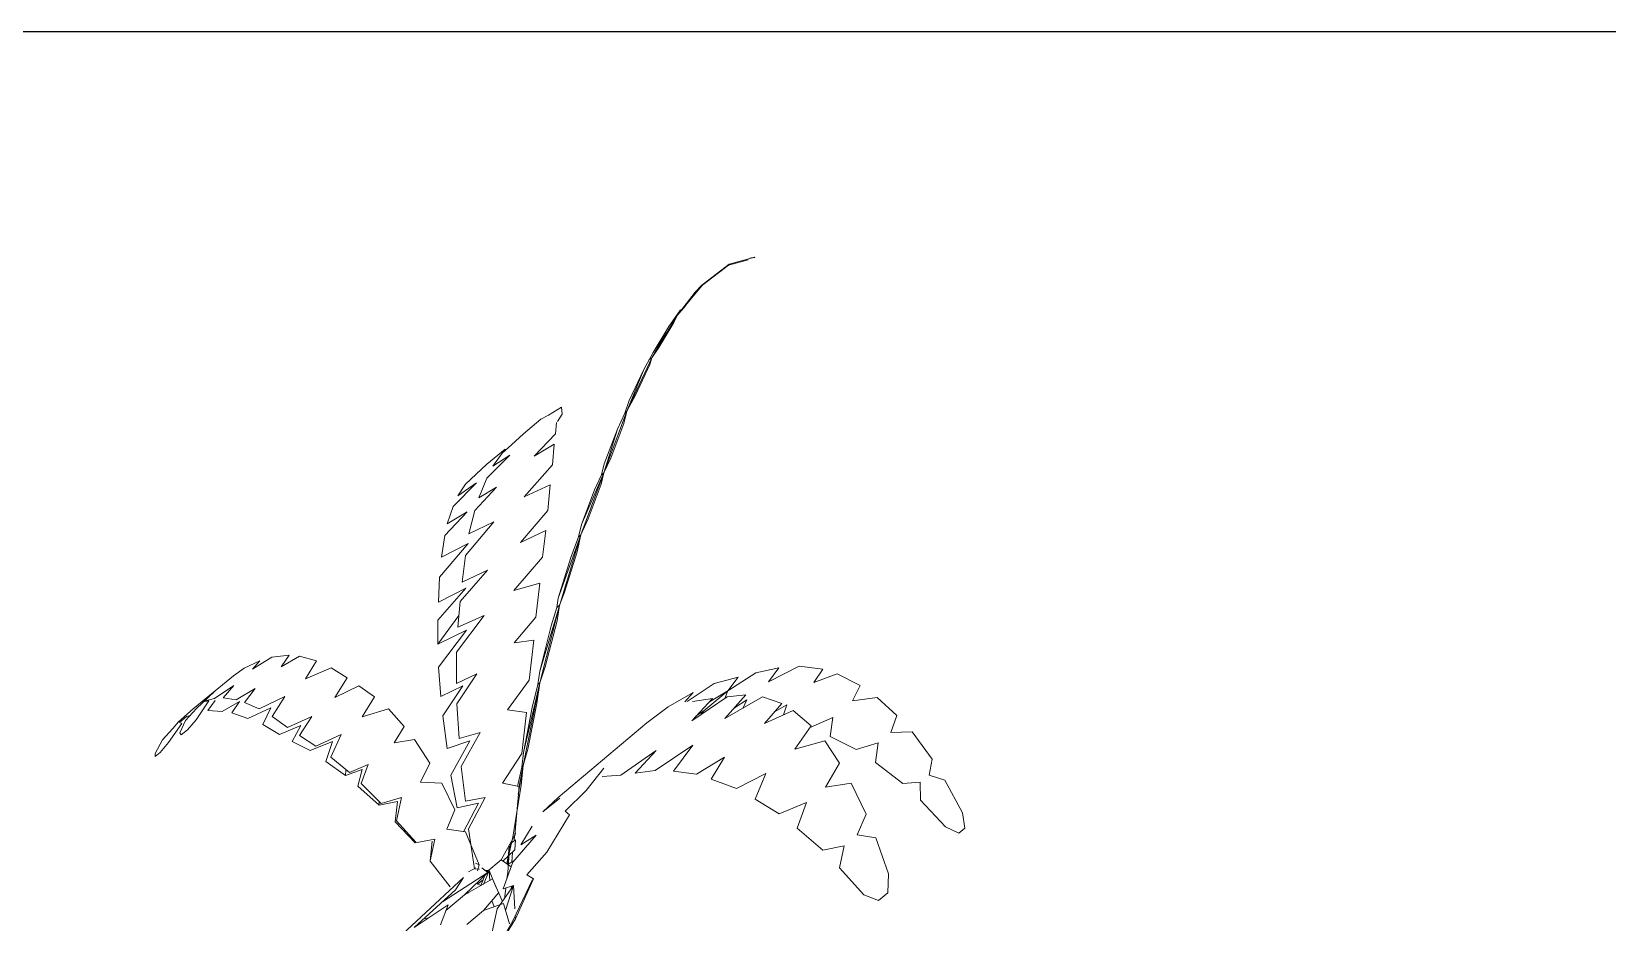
# Model space of a CAD drawing. Header units: inches. Extents: x 4 to 844, y 19 to 530.
# Drawn here: x 406.1 to 418.42, y 275.48 to 282.44 of the extents above; entities that cross this region are included whole.
import ezdxf

# ---------------------------------------------------------------- set-up
doc = ezdxf.new("R2010")
doc.units = ezdxf.units.IN
doc.header["$MEASUREMENT"] = 0
doc.layers.add('HH9B', color=103, linetype='Continuous')

msp = doc.modelspace()

# ---------------------------------------------------------------- linework, layer by layer
at = {"color": 240, "true_color": 0xed1f24}
msp.add_line((396.64954, 282.43805), (551.68661, 282.43805), dxfattribs=at)
at = {"layer": 'HH9B', "lineweight": 0}
for p, q in [((411.3378, 280.45549), (411.49952, 280.57691)), ((411.54573, 280.61216), (411.3455, 280.45941)), ((411.34807, 280.46333), (411.55087, 280.61999)), ((411.55087, 280.61999), (411.52263, 280.59649)), ((411.69975, 280.65524), (411.54573, 280.61216)), ((411.54573, 280.61216), (411.55087, 280.61999)), ((411.55087, 280.61999), (411.7511, 280.67483)), ((411.7511, 280.67483), (411.71259, 280.66699)), ((411.7511, 280.67483), (411.74596, 280.67091)), ((411.74596, 280.67091), (411.7511, 280.67483)), ((411.14527, 280.22049), (411.34807, 280.46333)), ((411.3378, 280.45549), (411.28646, 280.40066)), ((411.28646, 280.40066), (411.14527, 280.22049)), ((411.14527, 280.22049), (410.94761, 279.88757)), ((411.07853, 280.13432), (411.17094, 280.26358)), ((411.1196, 280.16566), (411.14527, 280.22049)), ((411.14527, 280.22049), (411.12987, 280.20483)), ((411.14527, 280.22049), (411.20945, 280.29491)), ((410.94761, 279.88757), (411.07853, 280.13432)), ((410.95787, 279.93066), (411.07853, 280.13432)), ((411.00151, 279.96982), (411.1196, 280.16566)), ((411.00151, 279.96982), (410.94761, 279.88757)), ((410.75251, 279.47241), (410.94761, 279.88757)), ((410.9322, 279.83666), (410.81925, 279.59774)), ((410.88343, 279.79749), (410.95787, 279.93066)), ((410.94761, 279.88757), (410.9245, 279.87191)), ((410.94761, 279.88757), (410.9322, 279.83666)), ((410.75251, 279.47241), (410.88343, 279.79749)), ((410.77048, 279.55466), (410.88343, 279.79749)), ((410.81925, 279.59774), (410.75251, 279.47241)), ((410.24166, 279.50374), (410.13898, 279.44107)), ((410.2468, 279.44891), (410.24166, 279.50374)), ((410.39055, 278.50499), (410.75251, 279.47241)), ((410.67806, 279.33141), (410.73454, 279.45674)), ((410.75251, 279.47241), (410.72684, 279.37449)), ((410.77048, 279.55466), (410.73454, 279.45674)), ((410.73454, 279.45674), (410.75251, 279.47241)), ((410.07994, 279.40974), (409.94388, 279.29616)), ((410.07994, 279.40974), (410.13898, 279.44107)), ((410.20059, 279.38232), (410.19289, 279.29616)), ((410.2468, 279.44891), (410.20829, 279.39016)), ((410.57281, 278.99066), (410.67806, 279.33141)), ((410.67806, 279.33141), (410.57538, 279.06116)), ((410.72684, 279.37449), (410.62672, 279.10424)), ((409.77702, 279.14341), (409.8489, 279.20999)), ((409.8489, 279.20999), (409.94388, 279.29616)), ((410.19289, 279.29616), (410.02603, 279.11991)), ((410.02603, 279.11991), (410.18262, 279.21391)), ((410.16979, 279.05332), (410.18262, 279.21391)), ((409.80013, 279.17474), (409.65637, 279.05724)), ((409.65637, 278.94757), (409.83607, 279.12774)), ((409.70515, 279.04157), (409.77702, 279.14341)), ((409.83607, 279.12774), (409.70515, 279.04157)), ((409.79756, 279.16299), (409.80013, 279.17474)), ((410.62672, 279.10424), (410.57281, 278.99066)), ((409.65637, 279.05724), (409.48951, 278.90057)), ((409.94902, 278.80266), (410.16979, 279.05332)), ((410.57281, 278.99066), (410.39825, 278.58724)), ((410.49837, 278.85749), (410.55228, 278.97499)), ((410.57281, 278.99066), (410.54971, 278.90057)), ((410.57538, 279.06116), (410.55228, 278.97499)), ((410.55228, 278.97499), (410.57281, 278.99066)), ((409.39453, 278.72824), (409.57679, 278.91232)), ((409.57679, 278.91232), (409.43047, 278.81049)), ((409.48951, 278.90057), (409.43047, 278.81049)), ((409.73338, 278.87707), (409.56396, 278.69691)), ((409.59476, 278.79482), (409.65637, 278.94757)), ((409.73338, 278.87707), (409.59476, 278.79482)), ((410.15182, 278.89666), (409.94902, 278.80266)), ((410.15182, 278.89666), (410.13385, 278.69691)), ((410.39825, 278.58724), (410.49837, 278.85749)), ((410.54971, 278.90057), (410.4496, 278.63032)), ((409.34833, 278.59116), (409.39453, 278.72824)), ((409.32779, 278.50107), (409.50235, 278.68516)), ((409.50235, 278.68516), (409.34833, 278.59116)), ((409.48951, 278.34441), (409.71285, 278.60682)), ((409.51775, 278.51282), (409.56396, 278.69691)), ((409.71285, 278.60682), (409.51775, 278.51282)), ((410.13385, 278.69691), (409.92078, 278.44624)), ((410.4496, 278.63032), (410.39055, 278.50499)), ((409.30212, 278.33266), (409.32779, 278.50107)), ((409.92078, 278.44624), (410.11844, 278.54024)), ((410.07224, 277.43965), (410.39055, 278.50499)), ((410.09277, 278.33266), (410.11844, 278.54024)), ((410.39055, 278.50499), (410.21599, 278.01149)), ((410.31354, 278.32874), (410.37258, 278.48932)), ((410.39055, 278.50499), (410.36232, 278.37182)), ((410.37258, 278.48932), (410.39825, 278.58724)), ((410.39055, 278.50499), (410.37258, 278.48932)), ((409.28672, 278.17599), (409.51262, 278.43841)), ((409.51262, 278.43841), (409.30212, 278.33266)), ((409.46384, 278.13682), (409.48951, 278.34441)), ((410.36232, 278.37182), (410.2622, 278.05066)), ((409.66151, 278.23082), (409.44844, 277.98407)), ((409.46384, 278.13682), (409.66151, 278.23082)), ((409.86944, 278.07024), (410.09277, 278.33266)), ((410.21599, 278.01149), (410.31354, 278.32874)), ((409.28672, 278.17599), (409.27901, 277.98016)), ((409.86944, 278.07024), (410.07224, 278.12899)), ((410.07224, 278.12899), (410.03887, 277.86266)), ((409.27388, 277.83916), (409.49208, 278.08982)), ((409.27901, 277.98016), (409.49208, 278.08982)), ((409.44844, 277.98407), (409.43047, 277.78432)), ((410.21599, 278.01149), (410.20316, 277.93707)), ((410.2622, 278.05066), (410.22626, 277.95666)), ((409.43817, 277.87441), (409.27388, 277.65115)), ((409.4202, 277.58849), (409.63584, 277.87441)), ((409.43047, 277.78432), (409.63584, 277.87441)), ((409.87201, 277.6629), (410.03887, 277.86266)), ((410.22626, 277.95666), (410.07224, 277.34957)), ((410.20316, 277.93707), (410.15952, 277.79607)), ((410.20316, 277.93707), (410.22626, 277.95666)), ((410.20572, 277.83524), (410.22626, 277.95666)), ((409.27388, 277.65115), (409.27388, 277.83916)), ((409.49722, 277.76082), (409.27388, 277.65115)), ((409.27901, 277.47099), (409.49722, 277.76082)), ((410.15952, 277.79607), (410.07224, 277.43965)), ((410.11331, 277.4749), (410.20572, 277.83524)), ((410.02346, 277.68249), (409.87201, 277.6629)), ((409.98752, 277.36915), (410.02346, 277.68249)), ((407.88253, 277.5219), (407.76188, 277.46315)), ((407.97751, 277.54932), (407.82606, 277.45532)), ((407.82606, 277.45532), (407.88253, 277.5219)), ((408.11357, 277.56499), (407.97751, 277.54932)), ((408.04939, 277.4749), (408.11357, 277.56499)), ((408.19315, 277.55715), (408.04939, 277.4749)), ((408.32663, 277.5219), (408.19315, 277.55715)), ((408.23935, 277.3809), (408.32663, 277.5219)), ((409.4202, 277.34565), (409.4202, 277.58849)), ((407.67717, 277.4044), (407.36142, 277.1459)), ((407.76188, 277.46315), (407.67717, 277.4044)), ((408.23935, 277.3809), (408.43959, 277.46707)), ((408.43959, 277.46707), (408.56537, 277.38874)), ((408.47039, 277.23599), (408.56537, 277.38874)), ((409.29698, 277.24382), (409.27901, 277.47099)), ((409.4202, 277.34565), (409.57936, 277.42007)), ((409.57936, 277.42007), (409.42277, 277.18507)), ((409.98752, 277.36915), (409.8181, 277.13807)), ((410.05683, 277.33782), (410.07224, 277.43965)), ((410.07224, 277.34957), (410.11331, 277.4749)), ((411.62018, 277.39265), (411.43278, 277.34565)), ((411.5406, 277.2869), (411.7588, 277.4279)), ((411.5406, 277.2869), (411.62018, 277.39265)), ((411.93849, 277.46707), (411.7588, 277.4279)), ((412.09765, 277.47882), (411.85891, 277.3574)), ((411.93849, 277.46707), (411.85891, 277.3574)), ((412.28248, 277.45532), (412.09765, 277.47882)), ((412.21317, 277.35349), (412.28248, 277.45532)), ((412.39543, 277.42007), (412.21317, 277.35349)), ((412.57512, 277.32999), (412.39543, 277.42007)), ((407.38709, 277.14982), (407.52828, 277.28299)), ((407.52828, 277.22815), (407.67973, 277.32999)), ((407.67973, 277.32999), (407.59759, 277.23207)), ((407.84659, 277.30649), (407.6977, 277.2164)), ((407.76445, 277.19682), (407.84659, 277.30649)), ((407.8774, 277.1459), (408.07763, 277.24382)), ((408.07763, 277.24382), (407.98008, 277.08715)), ((408.65779, 277.32607), (408.47039, 277.23599)), ((408.65779, 277.32607), (408.77844, 277.2399)), ((408.77844, 277.2399), (408.68346, 277.08324)), ((409.46898, 277.32607), (409.29698, 277.24382)), ((409.31239, 277.09107), (409.46898, 277.32607)), ((410.07224, 277.34957), (409.94132, 276.70332)), ((409.94388, 276.80515), (410.07224, 277.34957)), ((410.01063, 277.15765), (410.05683, 277.33782)), ((410.07224, 277.34957), (410.04913, 277.18899)), ((410.07224, 277.34957), (410.05683, 277.33782)), ((411.07339, 277.16157), (411.26849, 277.27515)), ((411.26849, 277.27515), (411.20431, 277.20074)), ((411.43278, 277.34565), (411.22238, 277.20506)), ((411.53546, 277.2399), (411.25822, 277.0519)), ((411.5406, 277.2869), (411.3532, 277.13024)), ((411.39684, 277.20074), (411.5406, 277.2869)), ((411.51749, 277.22815), (411.5406, 277.2869)), ((411.68179, 277.25557), (411.51749, 277.07149)), ((411.51749, 277.07149), (411.81271, 277.2399)), ((411.68179, 277.25557), (411.53546, 277.2399)), ((411.81271, 277.2399), (411.9616, 277.18899)), ((412.51608, 277.20857), (412.57512, 277.32999)), ((412.70861, 277.23599), (412.51608, 277.20857)), ((412.86263, 277.09499), (412.70861, 277.23599)), ((407.36142, 277.1459), (407.24847, 277.04407)), ((407.30238, 277.05582), (407.38709, 277.14982)), ((407.48464, 277.20857), (407.38452, 277.05974)), ((407.46153, 277.22424), (407.43843, 277.20857)), ((407.48464, 277.20857), (407.45383, 277.20465)), ((407.52828, 277.22815), (407.45897, 277.20857)), ((407.53341, 277.21249), (407.47694, 277.13415)), ((407.47694, 277.13415), (407.58989, 277.12632)), ((407.58989, 277.12632), (407.72337, 277.20465)), ((407.6977, 277.2164), (407.59759, 277.23207)), ((407.72337, 277.20465), (407.66433, 277.11457)), ((407.79012, 277.07149), (407.66433, 277.11457)), ((407.8774, 277.1459), (407.76445, 277.19682)), ((407.79012, 277.07149), (407.96981, 277.15374)), ((407.96981, 277.15374), (407.90564, 277.02449)), ((408.68346, 277.08324), (408.88882, 277.1459)), ((408.88882, 277.1459), (409.01204, 277.00882)), ((409.44074, 276.91482), (409.42277, 277.18507)), ((409.8181, 277.13807), (409.96699, 277.11849)), ((409.93105, 276.79732), (409.96699, 277.11849)), ((409.94388, 276.80515), (410.01063, 277.15765)), ((410.04913, 277.18899), (409.97726, 276.83257)), ((410.90653, 277.03624), (411.07339, 277.16157)), ((411.25822, 277.0519), (411.41994, 277.22815)), ((411.41994, 277.22815), (411.26335, 277.20465)), ((411.3532, 277.13024), (411.29416, 277.09107)), ((411.3301, 277.0989), (411.3532, 277.13024)), ((411.59194, 277.15374), (411.68949, 277.2164)), ((411.68949, 277.2164), (411.65868, 277.14982)), ((411.9616, 277.18899), (411.82811, 277.03232)), ((411.82811, 277.03232), (412.05144, 277.13415)), ((411.90512, 277.1224), (412.00267, 277.17724)), ((412.00267, 277.17724), (411.97443, 277.0989)), ((412.05144, 277.13415), (412.19263, 277.01274)), ((407.12268, 276.90307), (407.20226, 276.99315)), ((407.16889, 276.88349), (407.27414, 277.03232)), ((407.24847, 277.04407), (407.20226, 276.99315)), ((407.25617, 277.04015), (407.31008, 277.08715)), ((407.27414, 277.03232), (407.25617, 277.04015)), ((407.25874, 276.9579), (407.30238, 277.05582)), ((407.31008, 277.08715), (407.33832, 277.09499)), ((407.38452, 277.05974), (407.31778, 276.9814)), ((407.90564, 277.02449), (408.03656, 276.94615)), ((407.98008, 277.08715), (408.10073, 277.00099)), ((408.03656, 276.94615), (408.20342, 277.01665)), ((408.10073, 277.00099), (408.2907, 277.08715)), ((408.20342, 277.01665), (408.13667, 276.89132)), ((408.2907, 277.08715), (408.19315, 276.93832)), ((408.93246, 276.87957), (409.01204, 277.00882)), ((409.34833, 276.83649), (409.31239, 277.09107)), ((410.21343, 276.45265), (410.90653, 277.03624)), ((412.06428, 276.83257), (412.19263, 277.01274)), ((412.18493, 277.00099), (412.36206, 277.07932)), ((412.34152, 276.93049), (412.36206, 277.07932)), ((412.81386, 276.96182), (412.86263, 277.09499)), ((407.06621, 276.79732), (407.12268, 276.90307)), ((407.10471, 276.80515), (407.16889, 276.88349)), ((407.25874, 276.9579), (407.269, 276.94224)), ((407.269, 276.94224), (407.31778, 276.9814)), ((408.13667, 276.89132), (408.27529, 276.82082)), ((408.19315, 276.93832), (408.3215, 276.85607)), ((408.27529, 276.82082), (408.45242, 276.89132)), ((408.3215, 276.85607), (408.51916, 276.94615)), ((408.45242, 276.89132), (408.39851, 276.73465)), ((408.43702, 276.7699), (408.51916, 276.94615)), ((409.09162, 276.90699), (408.93246, 276.87957)), ((409.21227, 276.7229), (409.09162, 276.90699)), ((409.52545, 276.89524), (409.34833, 276.83649)), ((409.37656, 276.6289), (409.52545, 276.89524)), ((409.44074, 276.91482), (409.60503, 276.96182)), ((409.60503, 276.96182), (409.45614, 276.69549)), ((412.29788, 276.89524), (412.06428, 276.83257)), ((412.4134, 276.7229), (412.29788, 276.89524)), ((412.54432, 276.82865), (412.34152, 276.93049)), ((412.71631, 276.87957), (412.54432, 276.82865)), ((412.71631, 276.87957), (412.69578, 276.72682)), ((412.98072, 276.96574), (412.81386, 276.96182)), ((413.13731, 276.75424), (412.98072, 276.96574)), ((407.06621, 276.77382), (407.10471, 276.80515)), ((407.06621, 276.79732), (407.06621, 276.77382)), ((408.58334, 276.64849), (408.43702, 276.7699)), ((409.93105, 276.79732), (409.77959, 276.56624)), ((409.94388, 276.80515), (409.93105, 276.69157)), ((409.94132, 276.70332), (409.97726, 276.83257)), ((410.70373, 276.6289), (410.98098, 276.82082)), ((410.81669, 276.64457), (410.98098, 276.82082)), ((411.26592, 276.8639), (410.97328, 276.66415)), ((411.26592, 276.8639), (411.11703, 276.66024)), ((411.29673, 276.63674), (411.51493, 276.7699)), ((411.51493, 276.7699), (411.40968, 276.59757)), ((413.11421, 276.6289), (413.13731, 276.75424)), ((408.39851, 276.73465), (408.55254, 276.62499)), ((408.55254, 276.62499), (408.68346, 276.67199)), ((408.5551, 276.66807), (408.55254, 276.62499)), ((408.72966, 276.71115), (408.58334, 276.64849)), ((408.65008, 276.54274), (408.68346, 276.67199)), ((408.67576, 276.56232), (408.72966, 276.71115)), ((409.13783, 276.57407), (409.21227, 276.7229)), ((409.42534, 276.37432), (409.37656, 276.6289)), ((409.45614, 276.69549), (409.48951, 276.42524)), ((409.93105, 276.69157), (409.89768, 276.53882)), ((409.90281, 276.47615), (409.94132, 276.70332)), ((409.94132, 276.70332), (409.90795, 276.52707)), ((409.92591, 276.55057), (409.94132, 276.70332)), ((409.93105, 276.69157), (409.94132, 276.70332)), ((410.43419, 276.50749), (410.57281, 276.68374)), ((410.55741, 276.61715), (410.70373, 276.6289)), ((410.97328, 276.66415), (410.81669, 276.64457)), ((411.11703, 276.66024), (411.29673, 276.63674)), ((411.60734, 276.52315), (411.83838, 276.64065)), ((411.75366, 276.4409), (411.83838, 276.64065)), ((412.30301, 276.5349), (412.4134, 276.7229)), ((412.69578, 276.72682), (412.90884, 276.56232)), ((413.23743, 276.58974), (413.11421, 276.6289)), ((408.81694, 276.3939), (408.65008, 276.54274)), ((408.83235, 276.40565), (408.67576, 276.56232)), ((409.13783, 276.57407), (409.30469, 276.56624)), ((409.30469, 276.56624), (409.40737, 276.35865)), ((409.77959, 276.56624), (409.91051, 276.53882)), ((409.92591, 276.55057), (409.85917, 276.14324)), ((409.91051, 276.53882), (409.87714, 276.1589)), ((410.43419, 276.50749), (410.2699, 276.3469)), ((411.40968, 276.59757), (411.60734, 276.52315)), ((412.50325, 276.56624), (412.30301, 276.5349)), ((412.62133, 276.3234), (412.50325, 276.56624)), ((413.0449, 276.57407), (412.90884, 276.56232)), ((413.0449, 276.57407), (413.04746, 276.43307)), ((413.37348, 276.33515), (413.23743, 276.58974)), ((408.81694, 276.3939), (408.95813, 276.42132)), ((408.81694, 276.4174), (408.81694, 276.3939)), ((408.9915, 276.45265), (408.83235, 276.40565)), ((408.95813, 276.42132), (408.94016, 276.26465)), ((408.95043, 276.27249), (408.9915, 276.45265)), ((409.5922, 276.40957), (409.42534, 276.37432)), ((409.47411, 276.18632), (409.5922, 276.40957)), ((409.48951, 276.42524), (409.64354, 276.45265)), ((409.64354, 276.45265), (409.51518, 276.20982)), ((410.09534, 276.34299), (410.21343, 276.45265)), ((410.22883, 276.44874), (410.09534, 276.34299)), ((411.94106, 276.32732), (411.75366, 276.4409)), ((412.15669, 276.41349), (411.94106, 276.32732)), ((412.08225, 276.21374), (412.15669, 276.41349)), ((413.04746, 276.43307), (413.24256, 276.22549)), ((408.94016, 276.26465), (409.09675, 276.10015)), ((409.10189, 276.10407), (408.95043, 276.27249)), ((409.34576, 276.2059), (409.40737, 276.35865)), ((410.30327, 276.31949), (410.12615, 276.02574)), ((410.30327, 276.31949), (410.2699, 276.3469)), ((412.55202, 276.16282), (412.62133, 276.3234)), ((413.39402, 276.21374), (413.37348, 276.33515)), ((409.09675, 276.10015), (409.25078, 276.12757)), ((409.25078, 276.12757), (409.21484, 275.95915)), ((409.48951, 276.18632), (409.34576, 276.2059)), ((409.59733, 275.92782), (409.48951, 276.18632)), ((409.51518, 276.20982), (409.56139, 275.89649)), ((409.87714, 276.1589), (409.76932, 275.96699)), ((409.85917, 276.14324), (409.83093, 276.0179)), ((409.85917, 275.9474), (410.044, 276.1589)), ((409.87457, 276.15499), (409.87201, 276.11582)), ((409.88227, 276.17849), (409.87714, 276.17457)), ((409.87714, 276.1589), (409.87971, 276.16282)), ((409.87971, 276.16282), (409.88227, 276.17849)), ((410.01063, 276.2294), (409.92335, 276.08449)), ((409.92335, 276.08449), (410.044, 276.1589)), ((412.28248, 276.0414), (412.08225, 276.21374)), ((412.69834, 276.13932), (412.55202, 276.16282)), ((412.79589, 275.85732), (412.69834, 276.13932)), ((413.24256, 276.22549), (413.34524, 276.17457)), ((413.39402, 276.21374), (413.34524, 276.17457)), ((409.09675, 276.10015), (409.09419, 276.10799)), ((409.23024, 276.1119), (409.21484, 275.95915)), ((409.78216, 275.95524), (409.87714, 276.04532)), ((409.81296, 275.93565), (409.8258, 276.01007)), ((409.84377, 276.10015), (409.8181, 275.93174)), ((409.83093, 276.0179), (409.82067, 275.86907)), ((409.82067, 275.92782), (409.83093, 276.0179)), ((409.8258, 276.01007), (409.83093, 276.07665)), ((409.83093, 276.0179), (409.8258, 276.01007)), ((409.8489, 276.10015), (409.88227, 276.12365)), ((409.8566, 276.02574), (409.85147, 275.9474)), ((409.88227, 276.12365), (409.87714, 276.04532)), ((410.12615, 276.02574), (409.96955, 275.84949)), ((412.44934, 276.07665), (412.28248, 276.0414)), ((412.4134, 275.90432), (412.44934, 276.07665)), ((409.21484, 275.95915), (409.21484, 275.95524)), ((409.21484, 275.95524), (409.37143, 275.75549)), ((409.21484, 275.95524), (409.21484, 275.95524)), ((409.51518, 275.87299), (409.57166, 275.90432)), ((409.56139, 275.89649), (409.56396, 275.89649)), ((409.56396, 275.89649), (409.5999, 275.89257)), ((409.56909, 275.93957), (409.59733, 275.92782)), ((409.59733, 275.92782), (409.5845, 275.88082)), ((409.61787, 275.90432), (409.66407, 275.86907)), ((409.67434, 275.88474), (409.6307, 275.77507)), ((409.6384, 275.88474), (409.67434, 275.88474)), ((409.65637, 275.87299), (409.76932, 275.96699)), ((409.67948, 275.80249), (409.67434, 275.88474)), ((409.67434, 275.88474), (409.72825, 275.75549)), ((409.76932, 275.96699), (409.84634, 275.91215)), ((409.78473, 275.73982), (409.85917, 275.9474)), ((409.86944, 275.95915), (409.82323, 275.93174)), ((412.60336, 275.69282), (412.4134, 275.90432)), ((409.47411, 275.8299), (408.76304, 275.16798)), ((409.66407, 275.86907), (409.30982, 275.63799)), ((409.4125, 275.73199), (409.47411, 275.8299)), ((409.45614, 275.79465), (409.45358, 275.79857)), ((409.66407, 275.86907), (409.48181, 275.69282)), ((409.48181, 275.69282), (409.70258, 275.81815)), ((409.61273, 275.76724), (409.57423, 275.7829)), ((409.62814, 275.81032), (409.58706, 275.77899)), ((409.61017, 275.76724), (409.64097, 275.84557)), ((409.70258, 275.81815), (409.77959, 275.6419)), ((409.86687, 275.76724), (409.73852, 275.58315)), ((409.86687, 275.76724), (409.78473, 275.73982)), ((409.8027, 275.5714), (409.86687, 275.76724)), ((409.81296, 275.82207), (409.82067, 275.86907)), ((409.84634, 275.73982), (409.8489, 275.7594)), ((410.01319, 275.81424), (409.85917, 275.48915)), ((409.86687, 275.76724), (409.87714, 275.58315)), ((409.88227, 275.50482), (410.0209, 275.81815)), ((409.96955, 275.84949), (410.0209, 275.81815)), ((412.79076, 275.70849), (412.79589, 275.85732)), ((409.08905, 275.43824), (409.4125, 275.73199)), ((409.33806, 275.5714), (409.48181, 275.69282)), ((409.48695, 275.69674), (409.48695, 275.69282)), ((409.48951, 275.69674), (409.49208, 275.70065)), ((409.50492, 275.7124), (409.51005, 275.71632)), ((409.50748, 275.70457), (409.50492, 275.7124)), ((409.51005, 275.71632), (409.51518, 275.7124)), ((409.75135, 275.7124), (409.6307, 275.5714)), ((409.69745, 275.64974), (409.71542, 275.59882)), ((409.79499, 275.66149), (409.80526, 275.74374)), ((412.71888, 275.64974), (412.60336, 275.69282)), ((412.71888, 275.64974), (412.79076, 275.70849)), ((409.08905, 275.43824), (409.35603, 275.61449)), ((409.1635, 275.50482), (409.20457, 275.51265)), ((409.29442, 275.45782), (409.35603, 275.61449)), ((409.49978, 275.46174), (409.6307, 275.5714)), ((409.6307, 275.5714), (409.78729, 275.62624)), ((409.73852, 275.58315), (409.68718, 275.34424)), ((409.78729, 275.62624), (409.8335, 275.46565)), ((409.87971, 275.53224), (409.88227, 275.50482)), ((409.77189, 275.3364), (409.85917, 275.48915)), ((409.82323, 275.41082), (409.88227, 275.50482))]:
    msp.add_line(p, q, dxfattribs=at)

doc.saveas('drawing.dxf')
